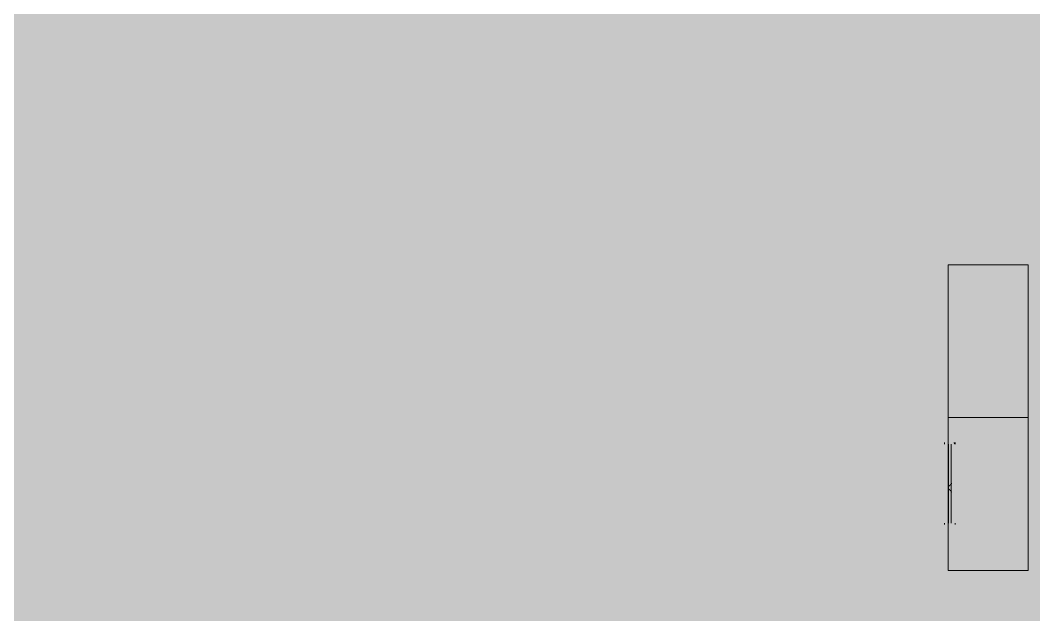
# Model space of a CAD drawing. Header units: inches. Extents: x 920 to 3228, y -557 to 2680.
# Drawn here: x 2614 to 2892.6, y 534.2 to 697.6 of the extents above; entities that cross this region are included whole.
import ezdxf

# ---------------------------------------------------------------- set-up
doc = ezdxf.new("R2010")
doc.units = ezdxf.units.IN
doc.header["$MEASUREMENT"] = 0
for name, color, linetype, lineweight in [('A-COLS', 52, 'Continuous', 13), ('A-DETL-GENF', 92, 'Continuous', 9), ('Q-CASE', 31, 'Continuous', 13)]:
    doc.layers.add(name, color=color, linetype=linetype, lineweight=lineweight)

# ---------------------------------------------------------------- blocks, each defined once
blk = doc.blocks.new('FP_36-Level XX  CONSTRUCTION')
at = {"layer": 'Q-CASE', "lineweight": 9}
for p, q in [((25.25, -13.26), (24.85, -13.26)), ((24.85, -16.21), (25.25, -16.21))]:
    blk.add_line(p, q, dxfattribs=at)
blk = doc.blocks.new('FP_37-Level XX  CONSTRUCTION')
at = {"layer": 'Q-CASE', "lineweight": 9}
for p, q in [((24.85, -14.34), (3.14, -14.34)), ((3.14, -15.13), (24.85, -15.13)), ((13.91, -14.3), (13.9, -14.3)), ((13.92, -14.3), (13.91, -14.3)), ((13.93, -14.3), (13.92, -14.3)), ((13.94, -14.3), (13.93, -14.3)), ((13.95, -14.3), (13.94, -14.3)), ((13.96, -14.31), (13.95, -14.3)), ((13.97, -14.31), (13.96, -14.31)), ((13.98, -14.31), (13.97, -14.31)), ((13.99, -14.31), (13.98, -14.31)), ((14, -14.32), (13.99, -14.31)), ((14.01, -14.32), (14, -14.32)), ((14.02, -14.32), (14.01, -14.32)), ((14.03, -14.33), (14.02, -14.32)), ((14.04, -14.33), (14.03, -14.33)), ((14.05, -14.33), (14.04, -14.33)), ((14.06, -14.34), (14.05, -14.33)), ((14.07, -14.35), (14.06, -14.34)), ((14.06, -14.34), (14.06, -14.34)), ((14.08, -14.35), (14.07, -14.35)), ((14.09, -14.36), (14.08, -14.35)), ((14.1, -14.36), (14.09, -14.36)), ((14.11, -14.37), (14.1, -14.36)), ((14.12, -14.37), (14.11, -14.37)), ((14.13, -14.38), (14.12, -14.37)), ((14.14, -14.39), (14.13, -14.38)), ((14.15, -14.39), (14.14, -14.39)), ((14.16, -14.4), (14.15, -14.39)), ((14.17, -14.41), (14.16, -14.4)), ((14.18, -14.41), (14.17, -14.41)), ((14.19, -14.42), (14.18, -14.41)), ((14.2, -14.43), (14.19, -14.42)), ((14.21, -14.44), (14.2, -14.43)), ((14.22, -14.44), (14.21, -14.44)), ((14.23, -14.45), (14.22, -14.44)), ((14.24, -14.46), (14.23, -14.45)), ((14.25, -14.47), (14.24, -14.46)), ((14.26, -14.48), (14.25, -14.47)), ((14.27, -14.49), (14.26, -14.48)), ((14.28, -14.49), (14.27, -14.49)), ((14.29, -14.5), (14.28, -14.49)), ((14.3, -14.51), (14.29, -14.5)), ((14.31, -14.52), (14.3, -14.51)), ((14.32, -14.53), (14.31, -14.52)), ((14.33, -14.54), (14.32, -14.53)), ((14.34, -14.55), (14.33, -14.54)), ((14.35, -14.56), (14.34, -14.55)), ((14.35, -14.57), (14.35, -14.56)), ((14.36, -14.58), (14.35, -14.57)), ((14.37, -14.59), (14.36, -14.58)), ((14.38, -14.6), (14.37, -14.59)), ((14.39, -14.61), (14.38, -14.6)), ((14.4, -14.62), (14.39, -14.61)), ((14.41, -14.63), (14.4, -14.62)), ((14.42, -14.64), (14.41, -14.63)), ((14.43, -14.65), (14.42, -14.64)), ((14.44, -14.66), (14.43, -14.65)), ((14.45, -14.67), (14.44, -14.66)), ((14.46, -14.68), (14.45, -14.67)), ((14.47, -14.69), (14.46, -14.68)), ((14.48, -14.71), (14.47, -14.69)), ((14.49, -14.72), (14.48, -14.71)), ((14.5, -14.73), (14.49, -14.72)), ((14.51, -14.74), (14.5, -14.73)), ((14.52, -14.75), (14.51, -14.74)), ((14.53, -14.76), (14.52, -14.75)), ((14.54, -14.77), (14.53, -14.76)), ((14.55, -14.78), (14.54, -14.77)), ((14.56, -14.79), (14.55, -14.78)), ((14.57, -14.8), (14.56, -14.79)), ((14.58, -14.81), (14.57, -14.8)), ((14.59, -14.82), (14.58, -14.81)), ((14.6, -14.83), (14.59, -14.82)), ((14.61, -14.84), (14.6, -14.83)), ((14.62, -14.85), (14.61, -14.84)), ((14.63, -14.86), (14.62, -14.85)), ((14.64, -14.87), (14.63, -14.86)), ((14.64, -14.88), (14.64, -14.87)), ((14.65, -14.89), (14.64, -14.88)), ((14.66, -14.9), (14.65, -14.89)), ((14.67, -14.91), (14.66, -14.9)), ((14.68, -14.92), (14.67, -14.91)), ((14.69, -14.93), (14.68, -14.92)), ((14.7, -14.94), (14.69, -14.93)), ((14.71, -14.95), (14.7, -14.94)), ((14.72, -14.96), (14.71, -14.95)), ((14.73, -14.97), (14.72, -14.96)), ((14.74, -14.98), (14.73, -14.97)), ((14.75, -14.99), (14.74, -14.98)), ((14.76, -15), (14.75, -14.99)), ((14.77, -15.01), (14.76, -15)), ((14.78, -15.01), (14.77, -15.01)), ((14.79, -15.02), (14.78, -15.01)), ((14.8, -15.03), (14.79, -15.02)), ((14.81, -15.04), (14.8, -15.03)), ((14.82, -15.05), (14.81, -15.04)), ((14.83, -15.05), (14.82, -15.05)), ((14.84, -15.06), (14.83, -15.05)), ((14.85, -15.07), (14.84, -15.06)), ((14.86, -15.08), (14.85, -15.07)), ((14.87, -15.08), (14.86, -15.08)), ((14.88, -15.09), (14.87, -15.08)), ((14.89, -15.1), (14.88, -15.09)), ((14.9, -15.1), (14.89, -15.1)), ((14.91, -15.11), (14.9, -15.1)), ((14.92, -15.11), (14.91, -15.11)), ((14.92, -15.12), (14.92, -15.11)), ((14.93, -15.12), (14.92, -15.12)), ((14.94, -15.13), (14.93, -15.12)), ((14.95, -15.13), (14.94, -15.13)), ((14.96, -15.14), (14.95, -15.13)), ((14.97, -15.14), (14.96, -15.14)), ((14.98, -15.15), (14.97, -15.14)), ((14.99, -15.15), (14.98, -15.15)), ((15, -15.15), (14.99, -15.15)), ((15.01, -15.16), (15, -15.15)), ((15.02, -15.16), (15.01, -15.16)), ((15.03, -15.16), (15.02, -15.16)), ((15.04, -15.16), (15.03, -15.16)), ((15.05, -15.17), (15.04, -15.16)), ((15.06, -15.17), (15.05, -15.17)), ((15.07, -15.17), (15.06, -15.17)), ((15.08, -15.17), (15.07, -15.17)), ((15.09, -15.17), (15.08, -15.17)), ((15.1, -15.17), (15.09, -15.17)), ((15.11, -15.17), (15.1, -15.17)), ((15.12, -15.17), (15.11, -15.17)), ((15.17, -15.17), (15.16, -15.17)), ((15.18, -15.17), (15.17, -15.17)), ((15.19, -15.17), (15.18, -15.17)), ((15.2, -15.17), (15.19, -15.17)), ((15.21, -15.17), (15.2, -15.17)), ((15.22, -15.17), (15.21, -15.17)), ((15.23, -15.17), (15.22, -15.17)), ((15.24, -15.16), (15.23, -15.17)), ((15.25, -15.16), (15.24, -15.16)), ((15.26, -15.16), (15.25, -15.16)), ((15.27, -15.16), (15.26, -15.16)), ((15.28, -15.15), (15.27, -15.15)), ((15.27, -15.15), (15.27, -15.16)), ((15.29, -15.15), (15.28, -15.15)), ((15.3, -15.14), (15.29, -15.15)), ((15.31, -15.14), (15.3, -15.14)), ((15.32, -15.13), (15.31, -15.14)), ((15.33, -15.13), (15.32, -15.13)), ((15.34, -15.12), (15.33, -15.13)), ((15.35, -15.12), (15.34, -15.12)), ((15.36, -15.11), (15.35, -15.12)), ((15.37, -15.11), (15.36, -15.11)), ((15.38, -15.1), (15.37, -15.11)), ((15.39, -15.1), (15.38, -15.1)), ((15.4, -15.09), (15.39, -15.1)), ((15.41, -15.08), (15.4, -15.09)), ((15.42, -15.08), (15.41, -15.08)), ((15.43, -15.07), (15.42, -15.08)), ((15.44, -15.06), (15.43, -15.07)), ((15.45, -15.05), (15.44, -15.06)), ((15.46, -15.05), (15.45, -15.05)), ((15.47, -15.04), (15.46, -15.05)), ((15.48, -15.03), (15.47, -15.04)), ((15.49, -15.02), (15.48, -15.03)), ((15.5, -15.01), (15.49, -15.02)), ((15.51, -15.01), (15.5, -15.01)), ((15.52, -15), (15.51, -15.01)), ((15.53, -14.99), (15.52, -15)), ((15.54, -14.98), (15.53, -14.99)), ((15.55, -14.97), (15.54, -14.98)), ((15.56, -14.96), (15.55, -14.97)), ((15.57, -14.94), (15.56, -14.95)), ((15.56, -14.95), (15.56, -14.96)), ((15.58, -14.93), (15.57, -14.94)), ((15.59, -14.92), (15.58, -14.93)), ((15.6, -14.91), (15.59, -14.92)), ((15.61, -14.9), (15.6, -14.91)), ((15.62, -14.89), (15.61, -14.9)), ((15.63, -14.88), (15.62, -14.89)), ((15.64, -14.87), (15.63, -14.88)), ((15.65, -14.86), (15.64, -14.87)), ((15.66, -14.85), (15.65, -14.86)), ((15.67, -14.84), (15.66, -14.85)), ((15.68, -14.83), (15.67, -14.84)), ((15.69, -14.82), (15.68, -14.83)), ((15.7, -14.81), (15.69, -14.82)), ((15.71, -14.8), (15.7, -14.81)), ((15.72, -14.79), (15.71, -14.8)), ((15.73, -14.78), (15.72, -14.79)), ((15.74, -14.77), (15.73, -14.78)), ((15.75, -14.76), (15.74, -14.77)), ((15.76, -14.75), (15.75, -14.76)), ((15.77, -14.74), (15.76, -14.75)), ((15.78, -14.73), (15.77, -14.74)), ((15.79, -14.72), (15.78, -14.73)), ((15.8, -14.71), (15.79, -14.72)), ((15.81, -14.69), (15.8, -14.71)), ((15.82, -14.68), (15.81, -14.69)), ((15.83, -14.67), (15.82, -14.68)), ((15.84, -14.66), (15.83, -14.67)), ((15.85, -14.65), (15.84, -14.66)), ((15.86, -14.63), (15.85, -14.64)), ((15.85, -14.64), (15.85, -14.65)), ((15.87, -14.62), (15.86, -14.63)), ((15.88, -14.61), (15.87, -14.62)), ((15.89, -14.6), (15.88, -14.61)), ((15.9, -14.59), (15.89, -14.6)), ((15.91, -14.58), (15.9, -14.59)), ((15.92, -14.57), (15.91, -14.58)), ((15.93, -14.56), (15.92, -14.57)), ((15.94, -14.55), (15.93, -14.56)), ((15.95, -14.54), (15.94, -14.55)), ((15.96, -14.53), (15.95, -14.54)), ((15.97, -14.52), (15.96, -14.53)), ((15.98, -14.51), (15.97, -14.52)), ((15.99, -14.5), (15.98, -14.51)), ((16, -14.49), (15.99, -14.5)), ((16.01, -14.49), (16, -14.49)), ((16.02, -14.48), (16.01, -14.49)), ((16.03, -14.47), (16.02, -14.48)), ((16.04, -14.46), (16.03, -14.47)), ((16.05, -14.45), (16.04, -14.46)), ((16.06, -14.44), (16.05, -14.45)), ((16.07, -14.44), (16.06, -14.44)), ((16.08, -14.43), (16.07, -14.44)), ((16.09, -14.42), (16.08, -14.43)), ((16.1, -14.41), (16.09, -14.42)), ((16.11, -14.41), (16.1, -14.41)), ((16.12, -14.4), (16.11, -14.41)), ((16.13, -14.39), (16.12, -14.4)), ((16.14, -14.38), (16.13, -14.39)), ((16.13, -14.39), (16.13, -14.39)), ((16.15, -14.37), (16.14, -14.38)), ((16.16, -14.37), (16.15, -14.37)), ((16.17, -14.36), (16.16, -14.37)), ((16.18, -14.36), (16.17, -14.36)), ((16.19, -14.35), (16.18, -14.36)), ((16.2, -14.35), (16.19, -14.35)), ((16.21, -14.34), (16.2, -14.35)), ((16.22, -14.34), (16.21, -14.34)), ((16.23, -14.33), (16.22, -14.34)), ((16.24, -14.33), (16.23, -14.33)), ((16.25, -14.33), (16.24, -14.33)), ((16.26, -14.32), (16.25, -14.33)), ((16.27, -14.32), (16.26, -14.32)), ((16.28, -14.32), (16.27, -14.32)), ((16.29, -14.31), (16.28, -14.32)), ((16.3, -14.31), (16.29, -14.31)), ((16.31, -14.31), (16.3, -14.31)), ((16.32, -14.31), (16.31, -14.31)), ((16.33, -14.3), (16.32, -14.31)), ((16.34, -14.3), (16.33, -14.3)), ((16.35, -14.3), (16.34, -14.3)), ((16.36, -14.3), (16.35, -14.3)), ((16.37, -14.3), (16.36, -14.3)), ((16.38, -14.3), (16.37, -14.3))]:
    blk.add_line(p, q, dxfattribs=at)
blk = doc.blocks.new('FP_38-Level XX  CONSTRUCTION')
at = {"layer": 'Q-CASE', "lineweight": 9}
for p, q in [((3.14, -13.26), (2.75, -13.26)), ((2.78, -13.56), (2.75, -13.58)), ((2.82, -13.54), (2.78, -13.56)), ((2.85, -13.51), (2.82, -13.54)), ((2.89, -13.49), (2.85, -13.51)), ((2.92, -13.47), (2.89, -13.49)), ((2.96, -13.45), (2.92, -13.47)), ((3, -13.43), (2.96, -13.45)), ((3.03, -13.41), (3, -13.43)), ((3.07, -13.4), (3.03, -13.41)), ((3.1, -13.38), (3.07, -13.4)), ((3.14, -13.36), (3.1, -13.38)), ((2.75, -16.21), (3.14, -16.21))]:
    blk.add_line(p, q, dxfattribs=at)
blk = doc.blocks.new('CW Cupbd Combined - Robe 80_h x 24_d - 2 Doors - 1 rail - 1 shoe shelf-V35-Level XX  CONSTRUCTION')
at = {"layer": 'Q-CASE', "lineweight": 9}
for name in ['FP_38-Level XX  CONSTRUCTION', 'FP_36-Level XX  CONSTRUCTION', 'FP_37-Level XX  CONSTRUCTION']:
    blk.add_blockref(name, (664.76, 0), dxfattribs=at)

msp = doc.modelspace()

# ---------------------------------------------------------------- hatches: boundary and pattern name
at = {"layer": 'A-COLS'}
for points in [[(2891.1, 588.42), (2891.1, 630.42), (2869.1, 630.42), (2869.1, 588.42)], [(2891.1, 546.42), (2891.1, 588.42), (2869.1, 588.42), (2869.1, 546.42)]]:
    msp.add_hatch(color=250, dxfattribs=at).paths.add_polyline_path(points, flags=0)
at = {"layer": 'A-DETL-GENF'}
h = msp.add_hatch(color=9, dxfattribs=at)
h.paths.add_polyline_path([(2543.19, 362.68), (3192.46, 362.71), (3192.5, 385.18), (3207.74, 385.18), (3207.74, 456.73), (3186.39, 456.73), (3186.39, 480.73), (3207.74, 480.73), (3207.74, 552.88), (3188.57, 552.88), (3188.57, 576.88), (3207.74, 576.88), (3207.74, 715.05), (3188.52, 715.05), (3188.52, 724.3), (2891.1, 724.3), (2891.1, 706.86), (2773.41, 706.86), (2773.41, 734.32), (2610.91, 734.36), (2610.91, 831.36), (2544.41, 831.36), (2544.41, 902.68), (2242.34, 902.68), (2242.34, 868.56), (2220.34, 868.56), (2220.34, 902.68), (1919.13, 902.68), (1919.13, 866.56), (1897.13, 866.56), (1897.13, 902.68), (1762.75, 902.68), (1762.75, 901.93), (1761.25, 901.93), (1761.25, 902.68), (1748.44, 902.68), (1748.44, 386.58), (1758.46, 386.58), (1758.46, 368.66), (1748.44, 368.66), (1748.44, 362.68), (2518.56, 362.68)], flags=0)
h.paths.add_polyline_path([(3054.3, 368.66), (3030.3, 368.66), (3030.3, 384.98), (3054.3, 384.98), (3054.3, 381.96)], flags=0)
h.paths.add_polyline_path([(2892.13, 368.66), (2868.13, 368.66), (2868.13, 390.98), (2892.13, 390.98)], flags=0)
h.paths.add_polyline_path([(2729.35, 368.66), (2705.35, 368.66), (2705.35, 384.98), (2729.35, 384.98)], flags=0)
h.paths.add_polyline_path([(2543.19, 368.66), (2543.19, 389.39), (2567.19, 389.39), (2567.19, 368.66)], flags=0)
h.paths.add_polyline_path([(2222.13, 368.66), (2219.42, 368.66), (2219.42, 390.41), (2243.42, 390.41), (2243.42, 368.66)], flags=0)
h.paths.add_polyline_path([(2082.46, 368.66), (2058.46, 368.66), (2058.46, 386.38), (2082.46, 386.38)], flags=0)
h.paths.add_polyline_path([(1919.13, 368.66), (1895.32, 368.66), (1895.32, 390.38), (1919.32, 390.38), (1919.32, 368.66)], flags=0)
h.paths.add_polyline_path([(2380.46, 368.92), (2380.46, 386.92), (2404.46, 386.92), (2404.46, 368.92)], flags=0)
h.paths.add_polyline_path([(2891.1, 546.42), (2869.1, 546.42), (2869.1, 630.42), (2891.1, 630.42), (2891.1, 555.46)], flags=0)
h.paths.add_polyline_path([(2545.13, 546.42), (2545.13, 584.42), (2567.13, 584.42), (2567.13, 546.42)], flags=0)
h.paths.add_polyline_path([(2244.13, 546.42), (2222.13, 546.42), (2222.13, 584.42), (2244.13, 584.42)], flags=0)
h.paths.add_polyline_path([(1919.13, 546.42), (1897.13, 546.42), (1897.13, 584.42), (1919.13, 584.42), (1919.13, 580.16)], flags=0)
h.paths.add_polyline_path([(1897.13, 828.43), (1897.13, 866.43), (1919.13, 866.43), (1919.13, 828.43)], flags=0)

# ---------------------------------------------------------------- linework, layer by layer
at = {"layer": 'A-COLS', "color": 8, "lineweight": 20}
for p, q in [((2891.1, 630.42), (2869.1, 630.42)), ((2869.1, 630.42), (2869.1, 588.42)), ((2891.1, 588.42), (2891.1, 630.42)), ((2891.1, 588.42), (2869.1, 588.42)), ((2869.1, 588.42), (2869.1, 546.42)), ((2869.1, 588.42), (2891.1, 588.42)), ((2891.1, 546.42), (2891.1, 588.42)), ((2869.1, 546.42), (2891.1, 546.42))]:
    msp.add_line(p, q, dxfattribs=at)

# ---------------------------------------------------------------- block references
at = {"layer": 'Q-CASE', "lineweight": 9, "rotation": 269.9999999999998}
msp.add_blockref('CW Cupbd Combined - Robe 80_h x 24_d - 2 Doors - 1 rail - 1 shoe shelf-V35-Level XX  CONSTRUCTION', (2884.32, 1249.04), dxfattribs=at)

doc.saveas('drawing.dxf')
